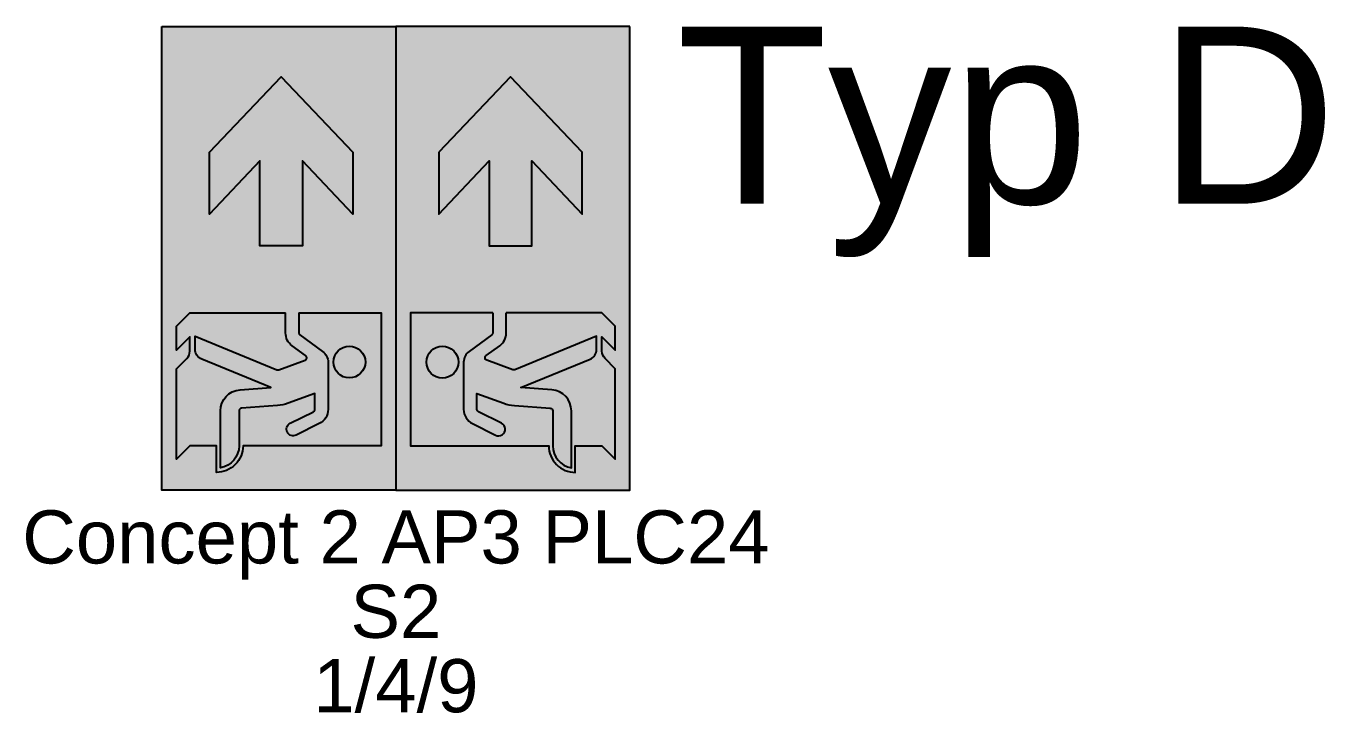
# Model space of a CAD drawing. Header units: millimetres. Extents: x -107261 to 64178, y -7557 to 117559.
# Drawn here: x -36918 to -35086, y 58861 to 59831 of the extents above; entities that cross this region are included whole.
import ezdxf
from ezdxf.enums import TextEntityAlignment as Align

# ---------------------------------------------------------------- set-up
doc = ezdxf.new("R2010")
doc.units = ezdxf.units.MM
for name, color, linetype in [('din_SIBEL_10_emergency_lighting', 90, 'Continuous'), ('din_SIBEL_30_color_green', 90, 'Continuous'), ('din_SIBEL_31_color_white', 255, 'Continuous'), ('din_SIBEL_32_color_black', 250, 'Continuous'), ('din_SIBEL_50_type_name', 90, 'Continuous'), ('din_SIBEL_51_typenumber', 90, 'Continuous'), ('din_SIBEL_52_info', 90, 'Continuous'), ('din_SIBEL_61_labeling', 90, 'Continuous')]:
    doc.layers.add(name, color=color, linetype=linetype)
doc.styles.get("Standard").update_dxf_attribs({"font": 'arial.ttf'})

# ---------------------------------------------------------------- blocks, each defined once
blk = doc.blocks.new('Standardblock_RZ_PLPR')
at = {"layer": 'din_SIBEL_30_color_green'}
h = blk.add_hatch(color=256, dxfattribs=at)
h.dxf.hatch_style = 1
h.paths.add_polyline_path([(328.1, 0), (328.1, 330), (-326.4, 330), (-326.4, 0)])
h.paths.add_polyline_path([(-61.8, 60.5), (-148.9, 60.5), (-255.4, 161.7), (-148.9, 262.9), (-61.8, 262.9), (-136.8, 191.7), (-16.8, 191.7), (-16.8, 131.7), (-136.8, 131.7)], flags=16)
h.paths.add_polyline_path([(77.8, 136.9), (105.9, 136.9, -0.239952), (108.9, 135.3), (132.2, 103.4, 0.239952), (147.3, 95.6), (213.9, 95.6, 0.284079), (234, 108.1), (250.3, 140.6, 1), (233.5, 149), (217.2, 116.4, -0.284079), (213.9, 114.4), (191.4, 114.4), (205.2, 152.1, 0.068786), (208.5, 167.1), (212.4, 217.8, -0.391902), (216.1, 221.2), (265.3, 221.2, 0.363159), (296.6, 247.5), (265.3, 247.5), (216.1, 247.5, 0.391902), (186.2, 219.8), (182.9, 176.4), (142.9, 273.8, 0.304268), (129, 283.1), (110.7, 283.1), (158, 167.8, -0.187349), (158.1, 165.1), (144.5, 128.2, -0.599876), (138, 127.3), (124.1, 146.4, 0.239952), (105.9, 155.6), (77.8, 155.6), (77.8, 290.6), (96.6, 309.3), (130.3, 309.3), (111.6, 290.6), (131.6, 290.6, 0.198912), (142.2, 295), (156.5, 309.3), (284, 309.3), (265.3, 290.6), (265.3, 253.1), (302.8, 253.1, -0.414214), (265.3, 215.6), (265.3, 20.6), (77.8, 20.6)], flags=16)
h.paths.add_polyline_path([(169.7, 65.6, -1), (124.7, 65.6, -1)], flags=0)
h = blk.add_hatch(color=256, dxfattribs=at)
h.dxf.hatch_style = 1
h.paths.add_polyline_path([(169.7, 65.6, 1), (124.7, 65.6, 1)])
h = blk.add_hatch(color=256, dxfattribs=at)
h.dxf.hatch_style = 1
h.paths.add_polyline_path([(328.1, 0), (-326.4, 0), (-326.4, -330), (328.1, -330)])
h.paths.add_polyline_path([(-61.8, -60.5), (-136.8, -131.7), (-16.8, -131.7), (-16.8, -191.7), (-136.8, -191.7), (-61.8, -262.9), (-148.9, -262.9), (-255.4, -161.7), (-148.9, -60.5)], flags=16)
h.paths.add_polyline_path([(77.8, -20.7), (265.3, -20.7), (265.3, -215.6, -0.414214), (302.8, -253.1), (265.3, -253.1), (265.3, -290.6), (284, -309.3), (156.5, -309.3), (142.2, -295, 0.198912), (131.6, -290.6), (111.6, -290.6), (130.3, -309.3), (96.6, -309.3), (77.8, -290.6), (77.8, -155.6), (105.9, -155.6, 0.239952), (124.1, -146.4), (138, -127.3, -0.599876), (144.5, -128.2), (158.1, -165.1, -0.187349), (158, -167.8), (110.7, -283.1), (129, -283.1, 0.304268), (142.9, -273.8), (182.9, -176.4), (186.2, -219.8, 0.391902), (216.1, -247.5), (265.3, -247.5), (296.6, -247.5, 0.363159), (265.3, -221.2), (216.1, -221.2, -0.391902), (212.4, -217.8), (208.5, -167.1, 0.068786), (205.2, -152.1), (191.4, -114.4), (213.9, -114.4, -0.284079), (217.2, -116.4), (233.5, -149, 1), (250.3, -140.6), (234, -108.1, 0.284079), (213.9, -95.6), (147.3, -95.6, 0.239952), (132.2, -103.4), (108.9, -135.3, -0.239952), (105.9, -136.9), (77.8, -136.9)], flags=16)
h.paths.add_polyline_path([(124.7, -65.6, -1), (169.7, -65.6, -1)], flags=0)
h = blk.add_hatch(color=256, dxfattribs=at)
h.dxf.hatch_style = 1
h.paths.add_polyline_path([(124.7, -65.6, 1), (169.7, -65.6, 1)])
at = {"layer": 'din_SIBEL_31_color_white'}
h = blk.add_hatch(color=256, dxfattribs=at)
h.dxf.hatch_style = 1
h.paths.add_polyline_path([(-148.9, 60.5), (-61.8, 60.5), (-136.8, 131.7), (-16.8, 131.7), (-16.8, 191.7), (-136.8, 191.7), (-61.8, 262.9), (-148.9, 262.9), (-255.4, 161.7)])
h.paths.add_polyline_path([(147.3, 95.6, -0.239952), (132.2, 103.4), (108.9, 135.3, 0.239952), (105.9, 136.9), (77.8, 136.9), (77.8, 20.6), (265.3, 20.6), (265.3, 215.6, 0.414214), (302.8, 253.1), (265.3, 253.1), (265.3, 290.6), (284, 309.3), (156.5, 309.3), (142.2, 295, -0.198912), (131.6, 290.6), (111.6, 290.6), (130.3, 309.3), (96.6, 309.3), (77.8, 290.6), (77.8, 155.6), (105.9, 155.6, -0.239952), (124.1, 146.4), (138, 127.3, 0.599876), (144.5, 128.2), (158.1, 165.1, 0.187349), (158, 167.8), (110.7, 283.1), (129, 283.1, -0.304268), (142.9, 273.8), (182.9, 176.4), (186.2, 219.8, -0.391902), (216.1, 247.5), (265.3, 247.5), (296.6, 247.5, -0.363159), (265.3, 221.2), (216.1, 221.2, 0.391902), (212.4, 217.8), (208.5, 167.1, -0.068786), (205.2, 152.1), (191.4, 114.4), (213.9, 114.4, 0.284079), (217.2, 116.4), (233.5, 149, -1), (250.3, 140.6), (234, 108.1, -0.284079), (213.9, 95.6)])
h.paths.add_polyline_path([(169.7, 65.6, -1), (124.7, 65.6, -1)], flags=16)
h = blk.add_hatch(color=256, dxfattribs=at)
h.dxf.hatch_style = 1
h.paths.add_polyline_path([(-61.8, -60.5), (-148.9, -60.5), (-255.4, -161.7), (-148.9, -262.9), (-61.8, -262.9), (-136.8, -191.7), (-16.8, -191.7), (-16.8, -131.7), (-136.8, -131.7)])
h.paths.add_polyline_path([(265.3, -20.7), (77.8, -20.7), (77.8, -136.9), (105.9, -136.9, 0.239952), (108.9, -135.3), (132.2, -103.4, -0.239952), (147.3, -95.6), (213.9, -95.6, -0.284079), (234, -108.1), (250.3, -140.6, -1), (233.5, -149), (217.2, -116.4, 0.284079), (213.9, -114.4), (191.4, -114.4), (205.2, -152.1, -0.068786), (208.5, -167.1), (212.4, -217.8, 0.391902), (216.1, -221.2), (265.3, -221.2, -0.363159), (296.6, -247.5), (265.3, -247.5), (216.1, -247.5, -0.391902), (186.2, -219.8), (182.9, -176.4), (142.9, -273.8, -0.304268), (129, -283.1), (110.7, -283.1), (158, -167.8, 0.187349), (158.1, -165.1), (144.5, -128.2, 0.599876), (138, -127.3), (124.1, -146.4, -0.239952), (105.9, -155.6), (77.8, -155.6), (77.8, -290.6), (96.6, -309.3), (130.3, -309.3), (111.6, -290.6), (131.6, -290.6, -0.198912), (142.2, -295), (156.5, -309.3), (284, -309.3), (265.3, -290.6), (265.3, -253.1), (302.8, -253.1, 0.414214), (265.3, -215.6)])
h.paths.add_polyline_path([(124.7, -65.6, -1), (169.7, -65.6, -1)], flags=16)
at = {"layer": 'din_SIBEL_32_color_black'}
for points in [[(-326.4, 330), (-326.4, 0), (328.1, 0), (328.1, 330)], [(-148.9, 60.5), (-61.8, 60.5), (-136.8, 131.7), (-16.8, 131.7), (-16.8, 191.7), (-136.8, 191.7), (-61.8, 262.9), (-148.9, 262.9), (-255.4, 161.7)], [(-326.4, -330), (-326.4, 0), (328.1, 0), (328.1, -330)], [(-148.9, -60.5), (-61.8, -60.5), (-136.8, -131.7), (-16.8, -131.7), (-16.8, -191.7), (-136.8, -191.7), (-61.8, -262.9), (-148.9, -262.9), (-255.4, -161.7)]]:
    blk.add_lwpolyline(points, close=True, dxfattribs=at)
for points in [[(77.8, 136.9), (77.8, 20.6), (265.3, 20.6), (265.3, 215.6, 0.414214), (302.8, 253.1), (265.3, 253.1), (265.3, 290.6), (284, 309.3), (156.5, 309.3), (142.2, 295, -0.198912), (131.6, 290.6), (111.6, 290.6), (130.3, 309.3), (96.6, 309.3), (77.8, 290.6), (77.8, 155.6)], [(77.8, 136.9), (105.9, 136.9, -0.239952), (108.9, 135.3), (132.2, 103.4, 0.239952), (147.3, 95.6), (213.9, 95.6, 0.284079), (234, 108.1), (250.3, 140.6, 1), (233.5, 149), (217.2, 116.4, -0.284079), (213.9, 114.4), (191.4, 114.4), (205.2, 152.1, 0.068786), (208.5, 167.1), (212.4, 217.8, -0.391902), (216.1, 221.2), (265.3, 221.2, 0.363159), (296.6, 247.5), (265.3, 247.5), (216.1, 247.5, 0.391902), (186.2, 219.8), (182.9, 176.4), (142.9, 273.8, 0.304268), (129, 283.1), (110.7, 283.1), (158, 167.8, -0.187349), (158.1, 165.1), (144.5, 128.2, -0.599876), (138, 127.3), (124.1, 146.4, 0.239952), (105.9, 155.6), (77.8, 155.6)], [(77.8, -136.9), (77.8, -20.7), (265.3, -20.7), (265.3, -215.6, -0.414214), (302.8, -253.1), (265.3, -253.1), (265.3, -290.6), (284, -309.3), (156.5, -309.3), (142.2, -295, 0.198912), (131.6, -290.6), (111.6, -290.6), (130.3, -309.3), (96.6, -309.3), (77.8, -290.6), (77.8, -155.6)], [(77.8, -136.9), (105.9, -136.9, 0.239952), (108.9, -135.3), (132.2, -103.4, -0.239952), (147.3, -95.6), (213.9, -95.6, -0.284079), (234, -108.1), (250.3, -140.6, -1), (233.5, -149), (217.2, -116.4, 0.284079), (213.9, -114.4), (191.4, -114.4), (205.2, -152.1, -0.068786), (208.5, -167.1), (212.4, -217.8, 0.391902), (216.1, -221.2), (265.3, -221.2, -0.363159), (296.6, -247.5), (265.3, -247.5), (216.1, -247.5, -0.391902), (186.2, -219.8), (182.9, -176.4), (142.9, -273.8, -0.304268), (129, -283.1), (110.7, -283.1), (158, -167.8, 0.187349), (158.1, -165.1), (144.5, -128.2, 0.599876), (138, -127.3), (124.1, -146.4, -0.239952), (105.9, -155.6), (77.8, -155.6)]]:
    blk.add_lwpolyline(points, format="xyb", dxfattribs=at)
blk.add_lwpolyline([(-326.4, 0), (328.1, 0)], dxfattribs=at)
for centre in [(147.2, 65.6), (147.1, -65.6)]:
    blk.add_circle(centre, 22.5, dxfattribs=at)
blk = doc.blocks.new('din-Logo')
blk.add_lwpolyline([(-327.2, -330), (-327.2, -330), (-327.2, -330), (-327.2, -330)], close=True)
blk = doc.blocks.new('STANDARD_RZ_PLPR')
blk.add_blockref('din-Logo', (0, 0))
at = {"layer": 'din_SIBEL_10_emergency_lighting'}
blk.add_blockref('Standardblock_RZ_PLPR', (0, 0), dxfattribs=at)
at = {"layer": 'din_SIBEL_50_type_name', "flags": 9}
blk.add_attdef('TYPE', (-326.4, 340), '', height=25, dxfattribs=at)
at = {"layer": 'din_SIBEL_50_type_name', "flags": 8}
blk.add_attdef('TYPENAME', text='', height=75, dxfattribs=at).set_placement((0, -350), align=Align.TOP_CENTER)
at = {"layer": 'din_SIBEL_51_typenumber', "flags": 8}
blk.add_attdef('TYPENUMBER', text='', height=250, dxfattribs=at).set_placement((336.4, 0.9), align=Align.TOP_LEFT)
at = {"layer": 'din_SIBEL_52_info', "flags": 8}
blk.add_attdef('INFOTEXT', text='', height=75, dxfattribs=at).set_placement((0.9, -444.9), align=Align.TOP_CENTER)
at = {"layer": 'din_SIBEL_61_labeling', "flags": 8}
for tag, p in [('LABELING1', (0.9, -539.9)), ('LABELING2', (0.9, -634.9))]:
    blk.add_attdef(tag, text='', height=75, dxfattribs=at).set_placement(p, align=Align.TOP_CENTER)

msp = doc.modelspace()

# ---------------------------------------------------------------- block references
at = {"layer": 'din_SIBEL_10_emergency_lighting'}
ref = msp.add_blockref('STANDARD_RZ_PLPR', (-36396.6, 59503.4), dxfattribs=dict(at, rotation=270))
ref.add_attrib('LABELING1', '1/4/9', dxfattribs={"layer": 'din_SIBEL_61_labeling', "height": 75, "flags": 8}).set_placement((-36396.6, 58937), align=Align.TOP_CENTER)
ref.add_attrib('TYPENAME', 'Concept 2 AP3 PLC24', dxfattribs={"layer": 'din_SIBEL_50_type_name', "height": 75, "flags": 8}).set_placement((-36396.6, 59147), align=Align.TOP_CENTER)
ref.add_attrib('INFOTEXT', 'S2', dxfattribs={"layer": 'din_SIBEL_52_info', "height": 75, "flags": 8}).set_placement((-36396.6, 59042), align=Align.TOP_CENTER)
ref.add_attrib('TYPENUMBER', 'Typ D', dxfattribs={"layer": 'din_SIBEL_51_typenumber', "height": 250, "flags": 8}).set_placement((-36000.7, 59829.8), align=Align.TOP_LEFT)

doc.saveas('drawing.dxf')
